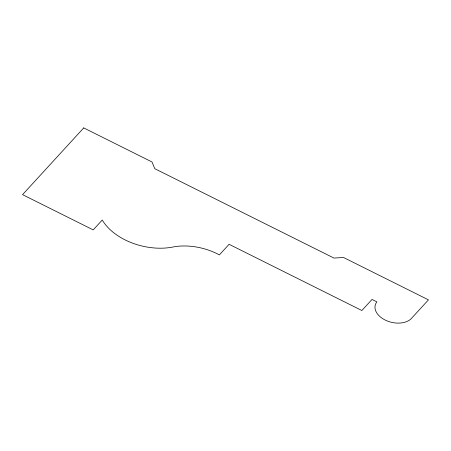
<?xml version="1.0" encoding="UTF-8"?>
<svg xmlns="http://www.w3.org/2000/svg" width="451" height="451" viewBox="0 0 451 451"><rect width="100%" height="100%" fill="white"/><g stroke="black" fill="none" stroke-linecap="round" stroke-linejoin="round"><path stroke-width="0.68" d="M83.717 127.904L22.55 194.652L93.205 229.892L102.253 220.015A52.722 34.101 13.4 0 0 174.734 246.658A49.407 31.953 13.4 0 1 219.372 254.905L229.091 244.301L361.865 310.525L372.024 299.441L376.895 301.871A19.754 12.775 13.4 0 0 385.115 320.018A19.754 12.775 13.4 0 0 411.008 318.88L428.45 299.847L343.493 257.476L333.96 258.062L154.794 168.702L151.981 161.954L83.717 127.904"/></g></svg>
